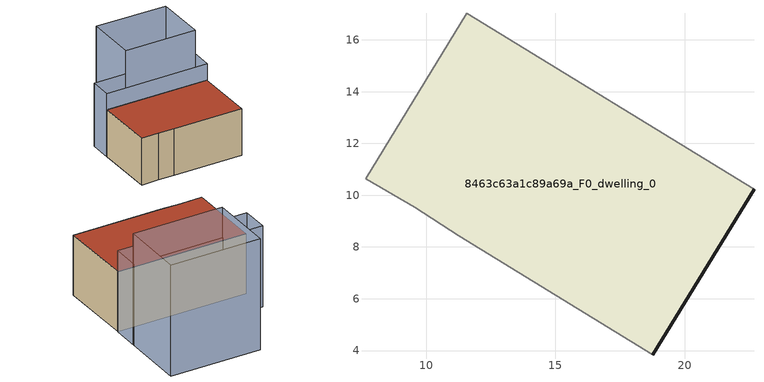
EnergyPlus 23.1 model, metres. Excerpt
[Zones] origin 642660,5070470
8463c63a1c89a69a_F0_dwelling_0
 floor ground (EU_floor_Construction): 22.67,10.23 18.77,3.83 11.26,8.43 9.56,9.53 7.66,10.64 11.57,17.04 z0
 wall outside (EU_wall_Construction): 18.77,3.83 22.67,10.23 z0:6
 wall adiabatic (EU_wall_Construction): 22.67,10.23 11.57,17.04 7.66,10.64 9.56,9.53 11.26,8.43 18.77,3.83 z0:6
 roof outside (EU_roof_Construction): 18.77,3.83 22.67,10.23 11.57,17.04 7.66,10.64 9.56,9.53 11.26,8.43 z6
shading: 22.71,10.21 11.56,17.04 / 11.56,17.04 12.97,19.35 / 12.97,19.35 24.12,12.51 / 24.12,12.51 22.71,10.21 z0:8.1; 19.77,22.64 27.45,17.89 / 27.45,17.89 24.07,12.43 / 24.07,12.43 16.4,17.18 / 16.4,17.18 19.77,22.64 z0:11.1
[Building]
EU S2 Campaign: North Axis=0; Terrain=City; Solar Distribution=FullExterior
[Site:Location]
Lyon-Bron: Latitude=45.75; Longitude=5; Time Zone=1; Elevation=198
[SizingPeriod:WeatherFileDays]
AnnualSizingPeriod: Begin Month=1; Begin Day of Month=1; End Month=12; End Day of Month=31; Day of Week for Start Day=Monday; Use Weather File Daylight Saving Period=No; Use Weather File Rain and Snow Indicators=No
[MATERIAL]
EU_InternalMass_Material: Roughness=MediumRough; Thickness=0.1; Conductivity=1; Density=1800; Specific Heat=900; Thermal Absorptance=0.9; Solar Absorptance=0.7; Visible Absorptance=0.7
[MATERIAL:NOMASS] Roughness=MediumRough; Thermal Absorptance=0.9; Solar Absorptance=0.7; Visible Absorptance=0.7
Name | Thermal Resistance
EU_wall_NoMass | 0.923011
EU_roof_NoMass | 0.422242
EU_floor_NoMass | 0.625
[CONSTRUCTION]
EU_wall_Construction: EU_wall_NoMass
EU_roof_Construction: EU_roof_NoMass
EU_floor_Construction: EU_floor_NoMass
EU_InternalMass_Construction: EU_InternalMass_Material
[ZONE]
8463c63a1c89a69a_F0_dwelling_0: Type=1; Multiplier=1; Ceiling Height=autocalculate; Volume=585.376; Floor Area=autocalculate; Part of Total Floor Area=Yes
[INTERNALMASS]
8463c63a1c89a69a_F0_dwelling_0_EU_InternalMass: Construction=EU_InternalMass_Construction; Zone or ZoneList=8463c63a1c89a69a_F0_dwelling_0; Surface Area=97.5624
[OTHEREQUIPMENT]
EU_Step8_InternalGain_8463c63a1c89a69a_F0_dwelling_0_f000: Fuel Type=Electricity; Zone or ZoneList or Space or SpaceList=8463c63a1c89a69a_F0_dwelling_0; Schedule=EU_Step8_GainSchedule_8463c63a1c89a69a_F0_dwelling_0_f000; Design Level Calculation Method=Watts/Area; Power per Zone Floor Area=1; Fraction Latent=0; Fraction Radiant=0; Fraction Lost=0; Carbon Dioxide Generation Rate=0; EndUse Subcategory=EU_Step8_InternalGains
[ZONEVENTILATION:DESIGNFLOWRATE]
EU_ConstantAir_8463c63a1c89a69a_F0_dwelling_0: Zone or ZoneList or Space or SpaceList=8463c63a1c89a69a_F0_dwelling_0; Schedule=EU_AlwaysOn; Design Flow Rate Calculation Method=AirChanges/Hour; Air Changes per Hour=0.64; Ventilation Type=Natural; Fan Pressure Rise=0; Fan Total Efficiency=1; Constant Term Coefficient=1; Temperature Term Coefficient=0; Velocity Term Coefficient=0; Velocity Squared Term Coefficient=0; Minimum Indoor Temperature=-100; Maximum Indoor Temperature=100; Delta Temperature=-100; Minimum Outdoor Temperature=-100; Maximum Outdoor Temperature=100; Maximum Wind Speed=40
[HVACTEMPLATE:THERMOSTAT]
EU_HeatOnly_8463c63a1c89a69a_F0_dwelling_0: Constant Heating Setpoint=20; Constant Cooling Setpoint=50
[HVACTEMPLATE:ZONE:IDEALLOADSAIRSYSTEM]
8463c63a1c89a69a_F0_dwelling_0: Template Thermostat=EU_HeatOnly_8463c63a1c89a69a_F0_dwelling_0; System Availability Schedule=EU_AlwaysOn; Maximum Heating Supply Air Temperature=50; Minimum Cooling Supply Air Temperature=13; Maximum Heating Supply Air Humidity Ratio=0.0156; Minimum Cooling Supply Air Humidity Ratio=0.0077; Heating Limit=NoLimit; Cooling Limit=NoLimit; Heating Availability Schedule=EU_AlwaysOn; Cooling Availability Schedule=EU_CoolingOff; Dehumidification Control Type=ConstantSensibleHeatRatio; Cooling Sensible Heat Ratio=0.7; Dehumidification Setpoint=60; Humidification Control Type=None; Humidification Setpoint=30; Outdoor Air Method=None; Outdoor Air Flow Rate per Person=0.00944; Outdoor Air Flow Rate per Zone Floor Area=0; Outdoor Air Flow Rate per Zone=0; Demand Controlled Ventilation Type=None; Outdoor Air Economizer Type=NoEconomizer; Heat Recovery Type=None; Sensible Heat Recovery Effectiveness=0.7; Latent Heat Recovery Effectiveness=0.65
[SIZING:ZONE]
8463c63a1c89a69a_F0_dwelling_0: Zone Cooling Design Supply Air Temperature Input Method=SupplyAirTemperature; Zone Cooling Design Supply Air Temperature=13; Zone Heating Design Supply Air Temperature Input Method=SupplyAirTemperature; Zone Heating Design Supply Air Temperature=50; Zone Cooling Design Supply Air Humidity Ratio=0.008; Zone Heating Design Supply Air Humidity Ratio=0.008; Cooling Design Air Flow Method=DesignDay; Cooling Design Air Flow Rate=0; Cooling Minimum Air Flow per Zone Floor Area=0.000762; Cooling Minimum Air Flow=0; Cooling Minimum Air Flow Fraction=0.2; Heating Design Air Flow Method=DesignDay; Heating Design Air Flow Rate=0; Heating Maximum Air Flow per Zone Floor Area=0.002032; Heating Maximum Air Flow=0.141576; Heating Maximum Air Flow Fraction=0.3; Account for Dedicated Outdoor Air System=No; Dedicated Outdoor Air System Control Strategy=NeutralSupplyAir; Dedicated Outdoor Air Low Setpoint Temperature for Design=autosize; Dedicated Outdoor Air High Setpoint Temperature for Design=autosize; Zone Load Sizing Method=Sensible Load Only No Latent Load; Zone Latent Cooling Design Supply Air Humidity Ratio Input Method=HumidityRatioDifference; Zone Cooling Design Supply Air Humidity Ratio Difference=0.005; Zone Latent Heating Design Supply Air Humidity Ratio Input Method=HumidityRatioDifference; Zone Humidification Design Supply Air Humidity Ratio Difference=0.005
[SCHEDULE:CONSTANT]
Name | Hourly Value
EU_AlwaysOn | 1
EU_CoolingOff | 0
[SCHEDULE:FILE]
EU_Step8_GainSchedule_8463c63a1c89a69a_F0_dwelling_0_f000: File=../../schedules/8463c63a1c89a69a/8463c63a1c89a69a_F0_dwelling_0_f000_gain.csv; Column Number=1; Rows to Skip at Top=0; Number of Hours of Data=8760; Column Separator=Comma; Interpolate to Timestep=No; Minutes per Item=60; Adjust Schedule for Daylight Savings=Yes
